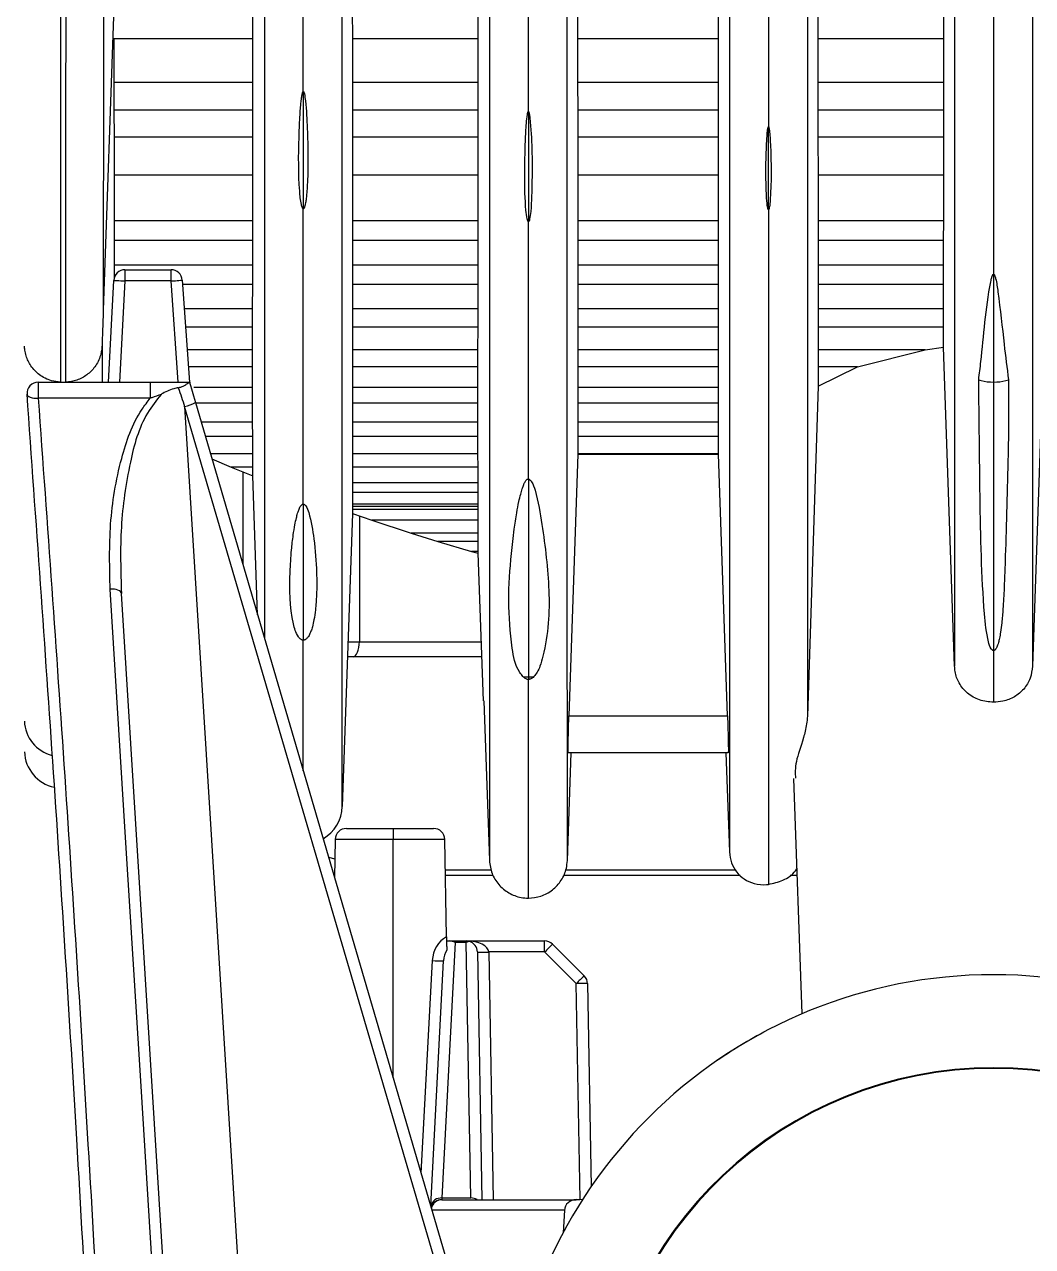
# Model space of a CAD drawing. Extents: x 9.3 to 87.2, y 0.6 to 68.8.
# Drawn here: x 36.881 to 38.224, y 4.207 to 5.836 of the extents above; entities that cross this region are included whole.
import ezdxf

# ---------------------------------------------------------------- set-up
doc = ezdxf.new("R2010")
doc.units = 0
doc.header["$MEASUREMENT"] = 0
doc.layers.add('OBJECT', color=7, linetype='CONTINUOUS')

msp = doc.modelspace()

# ---------------------------------------------------------------- linework, layer by layer
at = {"layer": 'OBJECT'}
for p, q in [((37.0139, 6.2577), (36.9859, 5.4553)), ((37.1854, 5.8172), (37.1854, 5.8553)), ((37.3178, 5.8553), (37.3179, 5.8172)), ((37.4857, 5.8172), (37.4857, 5.8553)), ((37.6181, 5.8553), (37.6181, 5.8172)), ((37.806, 5.8172), (37.8061, 5.8553)), ((37.9384, 5.8553), (37.9384, 5.8172)), ((38.1064, 5.8172), (38.1064, 5.8553)), ((37.1854, 5.8172), (36.9999, 5.8172)), ((36.9999, 5.8172), (37, 5.7587)), ((37.1854, 5.7587), (37.1854, 5.8172)), ((37.3179, 5.8172), (37.3179, 5.7587)), ((37.4857, 5.8172), (37.3179, 5.8172)), ((37.4857, 5.7587), (37.4857, 5.8172)), ((37.6181, 5.8172), (37.6181, 5.7587)), ((37.806, 5.8172), (37.6181, 5.8172)), ((37.806, 5.7587), (37.806, 5.8172)), ((37.9384, 5.8172), (37.9384, 5.7587)), ((38.1064, 5.8172), (37.9384, 5.8172)), ((38.1063, 5.7587), (38.1064, 5.8172)), ((37.1854, 5.7587), (37, 5.7587)), ((37, 5.7587), (37.0001, 5.7219)), ((37.1854, 5.7219), (37.1854, 5.7587)), ((37.3179, 5.7587), (37.3179, 5.7219)), ((37.4857, 5.7587), (37.3179, 5.7587)), ((37.4857, 5.7219), (37.4857, 5.7587)), ((37.6181, 5.7587), (37.6182, 5.7219)), ((37.806, 5.7587), (37.6181, 5.7587)), ((37.806, 5.7219), (37.806, 5.7587)), ((37.9384, 5.7587), (37.9385, 5.7219)), ((38.1063, 5.7587), (37.9384, 5.7587)), ((38.1063, 5.7219), (38.1063, 5.7587)), ((37.2525, 5.7467), (37.2525, 5.5904)), ((37.0001, 5.7219), (37.0002, 5.6858)), ((37.1854, 5.7219), (37.0001, 5.7219)), ((37.1853, 5.6858), (37.1854, 5.7219)), ((37.3179, 5.7219), (37.3179, 5.6858)), ((37.4857, 5.7219), (37.3179, 5.7219)), ((37.4857, 5.6858), (37.4857, 5.7219)), ((37.5525, 5.7203), (37.5525, 5.5733)), ((37.6182, 5.7219), (37.6182, 5.6858)), ((37.806, 5.7219), (37.6182, 5.7219)), ((37.806, 5.6858), (37.806, 5.7219)), ((37.9385, 5.7219), (37.9385, 5.6858)), ((38.1063, 5.7219), (37.9385, 5.7219)), ((38.1063, 5.6858), (38.1063, 5.7219)), ((37.8725, 5.5892), (37.8725, 5.6999)), ((37.0002, 5.6858), (37.0003, 5.6355)), ((37.1853, 5.6858), (37.0002, 5.6858)), ((37.1853, 5.6355), (37.1853, 5.6858)), ((37.3179, 5.6858), (37.318, 5.6355)), ((37.4857, 5.6858), (37.3179, 5.6858)), ((37.4856, 5.6355), (37.4857, 5.6858)), ((37.6182, 5.6858), (37.6183, 5.6355)), ((37.806, 5.6858), (37.6182, 5.6858)), ((37.8059, 5.6355), (37.806, 5.6858)), ((37.9385, 5.6858), (37.9386, 5.6355)), ((38.1063, 5.6858), (37.9385, 5.6858)), ((38.1062, 5.6355), (38.1063, 5.6858)), ((37.0003, 5.6355), (37.0004, 5.5746)), ((37.1853, 5.6355), (37.0003, 5.6355)), ((37.1852, 5.5746), (37.1853, 5.6355)), ((37.318, 5.6355), (37.3181, 5.5746)), ((37.4856, 5.6355), (37.318, 5.6355)), ((37.4855, 5.5746), (37.4856, 5.6355)), ((37.6183, 5.6355), (37.6183, 5.5746)), ((37.8059, 5.6355), (37.6183, 5.6355)), ((37.8058, 5.5746), (37.8059, 5.6355)), ((37.9386, 5.6355), (37.9387, 5.5746)), ((38.1062, 5.6355), (37.9386, 5.6355)), ((38.1061, 5.5746), (38.1062, 5.6355)), ((37.0004, 5.5746), (37.0004, 5.5482)), ((37.1852, 5.5746), (37.0004, 5.5746)), ((37.1851, 5.5482), (37.1852, 5.5746)), ((37.3181, 5.5746), (37.3181, 5.5482)), ((37.4855, 5.5746), (37.3181, 5.5746)), ((37.4855, 5.5482), (37.4855, 5.5746)), ((37.6183, 5.5746), (37.6184, 5.5482)), ((37.8058, 5.5746), (37.6183, 5.5746)), ((37.8058, 5.5482), (37.8058, 5.5746)), ((37.9387, 5.5746), (37.9387, 5.5482)), ((38.1061, 5.5746), (37.9387, 5.5746)), ((38.106, 5.5482), (38.1061, 5.5746)), ((37.0004, 5.5482), (37.0004, 5.5153)), ((37.1851, 5.5482), (37.0004, 5.5482)), ((37.1851, 5.5153), (37.1851, 5.5482)), ((37.3181, 5.5482), (37.3181, 5.5153)), ((37.4855, 5.5482), (37.3181, 5.5482)), ((37.4855, 5.5153), (37.4855, 5.5482)), ((37.6184, 5.5482), (37.6184, 5.5153)), ((37.8058, 5.5482), (37.6184, 5.5482)), ((37.8057, 5.5153), (37.8058, 5.5482)), ((37.9387, 5.5482), (37.9387, 5.5153)), ((38.106, 5.5482), (37.9387, 5.5482)), ((38.106, 5.5153), (38.106, 5.5482)), ((37.0004, 5.5153), (37.0004, 5.4972)), ((37.1851, 5.5153), (37.0004, 5.5153)), ((37.0148, 5.5092), (37.0148, 5.4942)), ((37.0148, 5.5092), (37.0763, 5.5092)), ((37.0763, 5.4942), (37.0763, 5.5092)), ((37.1851, 5.4895), (37.1851, 5.5153)), ((37.3181, 5.5153), (37.3181, 5.4895)), ((37.4855, 5.5153), (37.3181, 5.5153)), ((37.4854, 5.4895), (37.4855, 5.5153)), ((37.6184, 5.5153), (37.6184, 5.4895)), ((37.8057, 5.5153), (37.6184, 5.5153)), ((37.8057, 5.4895), (37.8057, 5.5153)), ((37.9387, 5.5153), (37.9387, 5.4895)), ((38.106, 5.5153), (37.9387, 5.5153)), ((38.106, 5.4895), (38.106, 5.5153)), ((36.9927, 5.3592), (36.9998, 5.495)), ((37.0148, 5.4942), (37.0077, 5.3592)), ((37.0763, 5.4942), (37.0148, 5.4942)), ((37.0857, 5.3592), (37.0763, 5.4942)), ((37.0912, 5.4953), (37.1007, 5.3592)), ((38.1725, 5.5032), (38.1725, 5.3592)), ((37.1851, 5.4895), (37.0916, 5.4895)), ((37.185, 5.4572), (37.1851, 5.4895)), ((37.3181, 5.4895), (37.3181, 5.4572)), ((37.4854, 5.4895), (37.3181, 5.4895)), ((37.4854, 5.4572), (37.4854, 5.4895)), ((37.6184, 5.4895), (37.6184, 5.4572)), ((37.8057, 5.4895), (37.6184, 5.4895)), ((37.8057, 5.4572), (37.8057, 5.4895)), ((37.9387, 5.4895), (37.9387, 5.4572)), ((38.106, 5.4895), (37.9387, 5.4895)), ((38.106, 5.4572), (38.106, 5.4895)), ((37.185, 5.4572), (37.0939, 5.4572)), ((37.185, 5.4327), (37.185, 5.4572)), ((37.3181, 5.4572), (37.3182, 5.4327)), ((37.4854, 5.4572), (37.3181, 5.4572)), ((37.4854, 5.4327), (37.4854, 5.4572)), ((37.6184, 5.4572), (37.6184, 5.4327)), ((37.8057, 5.4572), (37.6184, 5.4572)), ((37.8057, 5.4327), (37.8057, 5.4572)), ((37.9387, 5.4572), (37.9387, 5.4327)), ((38.106, 5.4572), (37.9387, 5.4572)), ((38.106, 5.4327), (38.106, 5.4572)), ((37.185, 5.4327), (37.0956, 5.4327)), ((37.185, 5.4026), (37.185, 5.4327)), ((37.3182, 5.4327), (37.3182, 5.4026)), ((37.4854, 5.4327), (37.3182, 5.4327)), ((37.4853, 5.4026), (37.4854, 5.4327)), ((37.6184, 5.4327), (37.6185, 5.4026)), ((37.8057, 5.4327), (37.6184, 5.4327)), ((37.8057, 5.4026), (37.8057, 5.4327)), ((37.9387, 5.4327), (37.9388, 5.4026)), ((38.106, 5.4327), (37.9387, 5.4327)), ((38.1059, 5.406), (38.106, 5.4327)), ((37.185, 5.4026), (37.0977, 5.4026)), ((37.185, 5.3799), (37.185, 5.4026)), ((37.3182, 5.4026), (37.3183, 5.3799)), ((37.4853, 5.4026), (37.3182, 5.4026)), ((37.4853, 5.3799), (37.4853, 5.4026)), ((37.6185, 5.4026), (37.6185, 5.3799)), ((37.8057, 5.4026), (37.6185, 5.4026)), ((37.8057, 5.3799), (37.8057, 5.4026)), ((37.9388, 5.4026), (37.9388, 5.3799)), ((38.0812, 5.4026), (37.9388, 5.4026)), ((37.9912, 5.3799), (38.0812, 5.4026)), ((38.0812, 5.4026), (38.1059, 5.406)), ((38.1206, 4.9807), (38.1059, 5.406)), ((38.2391, 5.406), (38.2245, 4.9807)), ((37.185, 5.3799), (37.0993, 5.3799)), ((37.185, 5.3522), (37.185, 5.3799)), ((37.3183, 5.3799), (37.3183, 5.3522)), ((37.4853, 5.3799), (37.3183, 5.3799)), ((37.4853, 5.3522), (37.4853, 5.3799)), ((37.6185, 5.3799), (37.6186, 5.3522)), ((37.8057, 5.3799), (37.6185, 5.3799)), ((37.8057, 5.3522), (37.8057, 5.3799)), ((37.9388, 5.3799), (37.9388, 5.3541)), ((37.9388, 5.3541), (37.9912, 5.3799)), ((37.9912, 5.3799), (37.9388, 5.3799)), ((36.8992, 5.3592), (36.8992, 5.3379)), ((36.8992, 5.3592), (37.0484, 5.3592)), ((37.0484, 5.3592), (37.0484, 5.3379)), ((37.1007, 5.3592), (37.1007, 5.3592)), ((37.185, 5.3522), (37.1066, 5.3522)), ((37.185, 5.3313), (37.185, 5.3522)), ((37.3183, 5.3522), (37.3183, 5.3313)), ((37.4853, 5.3522), (37.3183, 5.3522)), ((37.4853, 5.3313), (37.4853, 5.3522)), ((37.6186, 5.3522), (37.6186, 5.3313)), ((37.8057, 5.3522), (37.6186, 5.3522)), ((37.8057, 5.3313), (37.8057, 5.3522)), ((37.9388, 5.3541), (37.9244, 4.9141)), ((38.1725, 5.3592), (38.1725, 5.0014)), ((37.0484, 5.3379), (36.8992, 5.3379)), ((37.1087, 5.332), (37.5225, 3.9192)), ((37.185, 5.3313), (37.1089, 5.3313)), ((37.185, 5.3059), (37.185, 5.3313)), ((37.3183, 5.3313), (37.3183, 5.3059)), ((37.4853, 5.3313), (37.3183, 5.3313)), ((37.4853, 5.3059), (37.4853, 5.3313)), ((37.6186, 5.3313), (37.6186, 5.3059)), ((37.8057, 5.3313), (37.6186, 5.3313)), ((37.8057, 5.3059), (37.8057, 5.3313)), ((37.0943, 5.3268), (37.1897, 3.7921)), ((37.5066, 3.9192), (37.0943, 5.3268)), ((37.185, 5.3059), (37.1164, 5.3059)), ((37.1851, 5.2868), (37.185, 5.3059)), ((37.3183, 5.3059), (37.3183, 5.2868)), ((37.4853, 5.3059), (37.3183, 5.3059)), ((37.4853, 5.2868), (37.4853, 5.3059)), ((37.6186, 5.3059), (37.6186, 5.2868)), ((37.8057, 5.3059), (37.6186, 5.3059)), ((37.8057, 5.2868), (37.8057, 5.3059)), ((37.1851, 5.2868), (37.122, 5.2868)), ((37.1851, 5.2635), (37.1851, 5.2868)), ((37.3183, 5.2868), (37.3182, 5.2635)), ((37.4853, 5.2868), (37.3183, 5.2868)), ((37.4853, 5.2635), (37.4853, 5.2868)), ((37.6186, 5.2868), (37.6186, 5.2635)), ((37.8057, 5.2868), (37.6186, 5.2868)), ((37.8057, 5.2635), (37.8057, 5.2868)), ((37.1851, 5.2635), (37.1288, 5.2635)), ((37.1307, 5.257), (37.1562, 5.2461)), ((37.1851, 5.2461), (37.1851, 5.2635)), ((37.3182, 5.2635), (37.3182, 5.2461)), ((37.4853, 5.2635), (37.3182, 5.2635)), ((37.4854, 5.2461), (37.4853, 5.2635)), ((37.6186, 5.2634), (37.6066, 4.9144)), ((37.6186, 5.2635), (37.6186, 5.2634)), ((37.8057, 5.2635), (37.6186, 5.2635)), ((37.6186, 5.2634), (37.8057, 5.2634)), ((37.8057, 5.2634), (37.8057, 5.2635)), ((37.8179, 4.9144), (37.8057, 5.2634)), ((37.1562, 5.2461), (37.1852, 5.2344)), ((37.1851, 5.2461), (37.1562, 5.2461)), ((37.1718, 5.2398), (37.1718, 5.1167)), ((37.1852, 5.2344), (37.1851, 5.2461)), ((37.1916, 5.0489), (37.1852, 5.2344)), ((37.3182, 5.2461), (37.3182, 5.2252)), ((37.4854, 5.2461), (37.3182, 5.2461)), ((37.4854, 5.2252), (37.4854, 5.2461)), ((37.3182, 5.2252), (37.3182, 5.2122)), ((37.4854, 5.2252), (37.3182, 5.2252)), ((37.4854, 5.2122), (37.4854, 5.2252)), ((37.5525, 5.2302), (37.5525, 4.9662)), ((37.3182, 5.2122), (37.3182, 5.1966)), ((37.4854, 5.2122), (37.3182, 5.2122)), ((37.4855, 5.1966), (37.4854, 5.2122)), ((37.2525, 5.1967), (37.2525, 5.0153)), ((37.3181, 5.1843), (37.3045, 4.7934)), ((37.3182, 5.1966), (37.3181, 5.1935)), ((37.3181, 5.1935), (37.3181, 5.1896)), ((37.4855, 5.1935), (37.3181, 5.1935)), ((37.3181, 5.1896), (37.3181, 5.1843)), ((37.4855, 5.1896), (37.3181, 5.1896)), ((37.3181, 5.1843), (37.3437, 5.1754)), ((37.4855, 5.1966), (37.3182, 5.1966)), ((37.4855, 5.1935), (37.4855, 5.1966)), ((37.4855, 5.1896), (37.4855, 5.1935)), ((37.4856, 5.1754), (37.4855, 5.1896)), ((37.3273, 5.1811), (37.3273, 5.0132)), ((37.3437, 5.1754), (37.3961, 5.1581)), ((37.4856, 5.1754), (37.3437, 5.1754)), ((37.4856, 5.1581), (37.4856, 5.1754)), ((37.3961, 5.1581), (37.4318, 5.147)), ((37.4856, 5.1581), (37.3961, 5.1581)), ((37.4856, 5.147), (37.4856, 5.1581)), ((37.4318, 5.147), (37.4769, 5.1337)), ((37.4856, 5.147), (37.4318, 5.147)), ((37.4769, 5.1337), (37.4857, 5.1312)), ((37.4857, 5.1337), (37.4769, 5.1337)), ((37.4857, 5.1337), (37.4856, 5.147)), ((37.4857, 5.1312), (37.4857, 5.1337)), ((37.4926, 4.9342), (37.4857, 5.1312)), ((37.0899, 3.7929), (37.01, 5.0775)), ((37.3122, 5.0132), (37.3273, 5.0132)), ((37.3273, 5.0132), (37.4898, 5.0132)), ((37.3189, 4.9932), (37.3115, 4.9932)), ((37.4905, 4.9932), (37.3189, 4.9932)), ((37.5453, 4.9666), (37.5453, 4.9666)), ((37.5525, 4.9662), (37.5525, 4.9629)), ((37.4931, 4.9342), (37.4926, 4.9342)), ((37.4931, 4.9342), (37.5006, 4.7213)), ((37.6066, 4.9144), (37.8179, 4.9144)), ((37.6045, 4.7213), (37.6095, 4.8652)), ((37.6056, 4.8652), (37.6056, 4.8652)), ((37.8189, 4.8652), (37.6056, 4.8652)), ((37.8159, 4.8652), (37.8206, 4.7328)), ((37.8189, 4.8652), (37.8189, 4.8652)), ((37.906, 4.831), (37.917, 4.5169)), ((37.3101, 4.7642), (37.3724, 4.7642)), ((37.3724, 4.7642), (37.4261, 4.7642)), ((37.3724, 4.7642), (37.3724, 4.7495)), ((37.2951, 4.7495), (37.2943, 4.6985)), ((37.3724, 4.7495), (37.2951, 4.7495)), ((37.4411, 4.7495), (37.3724, 4.7495)), ((37.3724, 4.4317), (37.3724, 4.7495)), ((37.4434, 4.6195), (37.4411, 4.7495)), ((37.2862, 4.726), (37.2947, 4.7236)), ((37.4418, 4.7092), (37.5029, 4.7092)), ((37.5057, 4.7016), (37.4419, 4.7016)), ((37.8349, 4.7016), (37.5992, 4.7016)), ((37.6023, 4.7092), (37.8284, 4.7092)), ((37.9105, 4.7016), (37.9014, 4.7016)), ((37.4551, 4.612), (37.4372, 4.2715)), ((37.4435, 4.6142), (37.4474, 4.6142)), ((37.4474, 4.6142), (37.4697, 4.6142)), ((37.4697, 4.612), (37.4551, 4.612)), ((37.4697, 4.6142), (37.5742, 4.6142)), ((37.4756, 4.2715), (37.4697, 4.612)), ((37.5742, 4.5995), (37.5742, 4.6142)), ((37.4847, 4.5995), (37.4905, 4.2692)), ((37.5742, 4.5995), (37.4997, 4.5995)), ((37.4997, 4.5995), (37.5055, 4.2692)), ((37.6164, 4.5573), (37.5742, 4.5995)), ((37.5848, 4.6098), (37.627, 4.5676)), ((37.4096, 4.3047), (37.4245, 4.5881)), ((37.4223, 4.2612), (37.4395, 4.5875)), ((37.6215, 4.2693), (37.6164, 4.5573)), ((37.6314, 4.5573), (37.6362, 4.2864)), ((37.4372, 4.2715), (37.4756, 4.2715)), ((37.625, 4.2696), (37.6211, 4.2692)), ((37.6005, 4.255), (37.4242, 4.255)), ((37.437, 4.2692), (37.6164, 4.2692)), ((37.6005, 4.255), (37.5989, 4.2249)), ((37.6211, 4.2692), (37.6164, 4.2692))]:
    msp.add_line(p, q, dxfattribs=at)
at = {"layer": 'OBJECT', "flags": 128}
for points in [[(36.9998, 5.495), (37.0001, 5.495), (37.001, 5.495), (37.0023, 5.4949), (37.0042, 5.4948), (37.0065, 5.4947), (37.0091, 5.4945), (37.0119, 5.4944), (37.0148, 5.4942)], [(37.0763, 5.4942), (37.0792, 5.4944), (37.082, 5.4946), (37.0846, 5.4948), (37.0868, 5.495), (37.0887, 5.4951), (37.0901, 5.4952), (37.0909, 5.4953), (37.0912, 5.4953)], [(37.1007, 5.3592), (37.1034, 5.3502), (37.106, 5.3411), (37.1087, 5.332)], [(36.8843, 5.3434), (36.8845, 5.3421), (36.8854, 5.341), (36.8867, 5.34), (36.8886, 5.3391), (36.8909, 5.3385), (36.8935, 5.338), (36.8963, 5.3378), (36.8992, 5.3379)], [(37.01, 5.0775), (37.0097, 5.0788), (37.0088, 5.08), (37.0074, 5.081), (37.0055, 5.0819), (37.0033, 5.0826), (37.0007, 5.0831), (36.9979, 5.0833), (36.9951, 5.0833)], [(37.0749, 3.8006), (37.0556, 4.1103), (37.0359, 4.4276), (37.0157, 4.7521), (36.9951, 5.0833)], [(37.3189, 4.9932), (37.3206, 4.9936), (37.3221, 4.9948), (37.3236, 4.9966), (37.3248, 4.9991), (37.3258, 5.0021), (37.3266, 5.0056), (37.3271, 5.0093), (37.3273, 5.0132)], [(37.4372, 4.2715), (37.4371, 4.2703), (37.437, 4.2695), (37.437, 4.2692)]]:
    msp.add_lwpolyline(points, dxfattribs=at)
at = {"layer": 'OBJECT'}
for centre, radius, start, end in [((37.0148, 5.4942), 0.015, 90, 177), ((37.0763, 5.4942), 0.015, 4, 90), ((36.8992, 5.3442), 0.015, 90, 184.1907), ((37.1602, 5.3697), 0.06, 189.9733, 196.3362), ((37.0816, 5.3837), 0.0583, 282.5351, 297.6301), ((37.5525, 5.0226), 0.0564, 262.721, 270.0545), ((37.5525, 5.0228), 0.0566, 270.001, 277.3188), ((36.9301, 4.9094), 0.0494, 182.3305, 255.4968), ((36.9308, 4.8682), 0.05, 182, 258.2149), ((37.2525, 4.7952), 0.052, 300.6548, 358), ((37.3101, 4.7492), 0.015, 90, 179), ((37.4261, 4.7492), 0.015, 1, 90), ((37.4697, 4.5992), 0.015, 74.076, 90), ((37.4697, 4.5992), 0.015, 1, 74.076), ((37.5742, 4.5992), 0.015, 45, 90), ((37.4922, 4.8145), 0.2152, 268.0029, 271.9971), ((37.7884, 4.3905), 0.2992, 132.8659, 135.7031), ((37.4395, 4.8024), 0.2149, 266.0008, 269.9976), ((38.1725, 3.9192), 0.65, 2.7735, 177.2265), ((37.83, 4.349), 0.2983, 132.8616, 135.7074), ((37.6164, 4.557), 0.015, 1, 45), ((37.6239, 4.3428), 0.2147, 87.9981, 92.0019), ((38.1725, 3.9192), 0.526, 3.2696, 176.7304), ((38.1725, 3.9192), 0.525, 3.2758, 176.7242), ((37.4361, 4.2574), 0.0141, 85.3134, 165.5787), ((37.4758, 4.2548), 0.0167, 59.7125, 90.7286), ((37.437, 4.2542), 0.015, 90, 160.0765), ((37.4373, 4.2548), 0.0144, 91.3181, 167.1179)]:
    msp.add_arc(centre, radius, start, end, dxfattribs=at)
for centre, major_axis, ratio, start_param, end_param in [((37.0948, 5.3262), (-0.1231, 0.3681), 0.000693, 1.500758, 1.56907), ((37.4544, 4.5865), (0.0018, 0.0357), 0.838474, 0.437892, 1.569165), ((37.4551, 4.5992), (-0.0126, 0.0133), 0.553906, 5.240733, 5.799239), ((37.4697, 4.5992), (0.03, 0), 0.5, 0.017453, 1.570796), ((37.4697, 4.5992), (0.0129, 0.0132), 0.554264, 0.776672, 1.05725), ((37.4544, 4.5867), (0.0012, 0.023), 0.65038, 0.876165, 1.569494), ((37.6164, 4.2542), (-0.0159, 0), 0.945519, 4.712389, 6.230825)]:
    msp.add_ellipse(centre, major_axis=major_axis, ratio=ratio, start_param=start_param, end_param=end_param, dxfattribs=at)
for points, knots in [([(37.2008, 7.0012), (37.2008, 6.9433), (37.2008, 6.7979), (37.2007, 6.5735), (37.2007, 6.3278), (37.2007, 6.0891), (37.2007, 5.8499), (37.2007, 5.6398), (37.2006, 5.4492), (37.2006, 5.2894), (37.2006, 5.1422), (37.2006, 5.0587), (37.2006, 5.0183)], [0, 0, 0, 0, 0.072037, 0.18067, 0.287151, 0.39391, 0.504973, 0.624355, 0.71169, 0.805476, 0.905932, 1, 1, 1, 1]), ([(37.3045, 4.7934), (37.3045, 4.7981), (37.3045, 4.8075), (37.3045, 4.8796), (37.3045, 4.9908), (37.3044, 5.1361), (37.3044, 5.2864), (37.3044, 5.4444), (37.3044, 5.6077), (37.3044, 5.7659), (37.3044, 5.9605), (37.3043, 6.1984), (37.3043, 6.4845), (37.3043, 6.7518), (37.3043, 6.9277), (37.3043, 7.0012)], [0, 0, 0, 0, 0.087568, 0.173364, 0.25618, 0.334773, 0.408358, 0.475885, 0.53886, 0.597709, 0.653359, 0.747663, 0.839448, 0.93288, 1, 1, 1, 1]), ([(37.5008, 7.0012), (37.5008, 6.9262), (37.5008, 6.7482), (37.5007, 6.4806), (37.5007, 6.198), (37.5007, 5.9227), (37.5007, 5.6951), (37.5006, 5.505), (37.5006, 5.351), (37.5006, 5.2003), (37.5006, 5.0634), (37.5006, 4.9341), (37.5006, 4.8365), (37.5006, 4.7611), (37.5006, 4.7347), (37.5006, 4.7213)], [0, 0, 0, 0, 0.071057, 0.168415, 0.261794, 0.355963, 0.455794, 0.514611, 0.577121, 0.644691, 0.719004, 0.783157, 0.852088, 0.924745, 1, 1, 1, 1]), ([(37.6045, 4.7213), (37.6045, 4.7361), (37.6045, 4.765), (37.6045, 4.8492), (37.6044, 4.9608), (37.6044, 5.0908), (37.6044, 5.2173), (37.6044, 5.3665), (37.6044, 5.5452), (37.6044, 5.7468), (37.6044, 5.9947), (37.6043, 6.304), (37.6043, 6.6554), (37.6043, 6.8942), (37.6043, 7.0012)], [0, 0, 0, 0, 0.081177, 0.159217, 0.232708, 0.300406, 0.362349, 0.419558, 0.50233, 0.578909, 0.650985, 0.773644, 0.898475, 1, 1, 1, 1]), ([(37.8208, 7.0012), (37.8208, 6.9251), (37.8208, 6.7451), (37.8207, 6.4751), (37.8207, 6.1909), (37.8207, 5.9148), (37.8207, 5.6762), (37.8207, 5.465), (37.8207, 5.2864), (37.8206, 5.1171), (37.8206, 4.957), (37.8206, 4.8229), (37.8206, 4.763), (37.8206, 4.7328)], [0, 0, 0, 0, 0.0779324, 0.1841076, 0.2853084, 0.3870545, 0.4945699, 0.5699279, 0.6498512, 0.733699, 0.8206808, 0.9096796, 1, 1, 1, 1]), ([(37.9243, 7.0012), (37.9243, 6.9148), (37.9243, 6.7153), (37.9243, 6.4185), (37.9243, 6.1086), (37.9244, 5.8462), (37.9244, 5.6239), (37.9244, 5.4313), (37.9244, 5.2457), (37.9244, 5.0674), (37.9244, 4.9658), (37.9244, 4.9141)], [0, 0, 0, 0, 0.10403, 0.239968, 0.369994, 0.50331, 0.592024, 0.686258, 0.786347, 0.891329, 1, 1, 1, 1]), ([(38.1206, 7.0012), (38.1206, 6.9377), (38.1206, 6.7872), (38.1206, 6.5571), (38.1206, 6.3089), (38.1206, 6.0617), (38.1206, 5.8118), (38.1206, 5.5713), (38.1206, 5.3495), (38.1206, 5.1508), (38.1206, 5.0378), (38.1206, 4.9807)], [0, 0, 0, 0, 0.080643, 0.190938, 0.299543, 0.410656, 0.530412, 0.653204, 0.772048, 0.884817, 1, 1, 1, 1]), ([(38.2245, 7.0012), (38.2245, 6.9377), (38.2245, 6.7872), (38.2245, 6.5571), (38.2245, 6.3089), (38.2245, 6.0617), (38.2245, 5.8118), (38.2245, 5.5713), (38.2245, 5.3495), (38.2245, 5.1508), (38.2245, 5.0378), (38.2245, 4.9807)], [0, 0, 0, 0, 0.080643, 0.190938, 0.299543, 0.410656, 0.530412, 0.653204, 0.772048, 0.884817, 1, 1, 1, 1]), ([(36.9865, 6.3241), (36.9865, 6.3241), (36.9865, 6.2932), (36.9864, 6.1417), (36.9862, 5.8484), (36.9859, 5.5903), (36.9859, 5.4553), (36.9859, 5.4553)], [0, 0, 0, 0, 0.0000025, 0.1034618, 0.5173784, 0.9999976, 1, 1, 1, 1]), ([(36.9284, 6.2105), (36.9284, 6.2105), (36.9284, 6.148), (36.9287, 5.9759), (36.9289, 5.6888), (36.929, 5.4692), (36.9291, 5.3593)], [0, 0, 0, 0, 0.000003, 0.210371, 0.604925, 1, 1, 1, 1]), ([(36.936, 5.3593), (36.936, 5.3884), (36.936, 5.5342), (36.9362, 5.8171), (36.9366, 6.0698), (36.9366, 6.2105), (36.9366, 6.2105)], [0, 0, 0, 0, 0.105146, 0.525953, 0.999997, 1, 1, 1, 1]), ([(37.2525, 5.7467), (37.2525, 5.8124), (37.2525, 5.9274), (37.2525, 6.0498), (37.2525, 6.1024)], [0, 0, 0, 0, 0.570137, 1, 1, 1, 1]), ([(37.8725, 6.0147), (37.8725, 5.9554), (37.8725, 5.848), (37.8725, 5.7458), (37.8725, 5.6999)], [0, 0, 0, 0, 0.5516486, 1, 1, 1, 1]), ([(37.5525, 5.7203), (37.5525, 5.7728), (37.5525, 5.8653), (37.5525, 5.9625), (37.5525, 6.0045)], [0, 0, 0, 0, 0.5678069, 1, 1, 1, 1]), ([(38.1725, 5.9347), (38.1725, 5.852), (38.1725, 5.703), (38.1725, 5.5647), (38.1725, 5.5032)], [0, 0, 0, 0, 0.5546628, 1, 1, 1, 1]), ([(37.2525, 5.5904), (37.2525, 5.5904), (37.2523, 5.5905), (37.2521, 5.5906), (37.2516, 5.5909), (37.2507, 5.5928), (37.2488, 5.6005), (37.246, 5.6316), (37.2461, 5.6681), (37.2474, 5.7034), (37.2482, 5.7177), (37.249, 5.7273), (37.2496, 5.7338), (37.2501, 5.7381), (37.2506, 5.741), (37.2509, 5.7429), (37.2512, 5.7442), (37.2515, 5.7451), (37.2517, 5.7457), (37.2518, 5.7461), (37.252, 5.7463), (37.2521, 5.7465), (37.2523, 5.7466), (37.2524, 5.7467), (37.2525, 5.7467), (37.2525, 5.7467), (37.2525, 5.7467)], [0, 0, 0, 0, 0.000685, 0.001563, 0.003212, 0.010493, 0.039238, 0.153737, 0.611334, 0.739459, 0.825267, 0.882733, 0.921226, 0.947017, 0.964308, 0.97591, 0.983707, 0.988956, 0.992502, 0.994909, 0.996555, 0.997692, 0.998894, 0.999375, 0.999777, 1, 1, 1, 1]), ([(37.2525, 5.7467), (37.2526, 5.7467), (37.2526, 5.7467), (37.2528, 5.7467), (37.253, 5.7465), (37.2535, 5.7455), (37.2545, 5.7414), (37.2565, 5.725), (37.258, 5.6976), (37.2587, 5.6655), (37.2586, 5.6406), (37.258, 5.6239), (37.2573, 5.6128), (37.2565, 5.6053), (37.2559, 5.6004), (37.2553, 5.597), (37.2548, 5.5948), (37.2544, 5.5933), (37.254, 5.5923), (37.2537, 5.5916), (37.2535, 5.5912), (37.2532, 5.5908), (37.253, 5.5906), (37.2528, 5.5905), (37.2526, 5.5904), (37.2526, 5.5904), (37.2525, 5.5904)], [0, 0, 0, 0, 0.00041, 0.000921, 0.001908, 0.005632, 0.020397, 0.079215, 0.314257, 0.540019, 0.691235, 0.792556, 0.860477, 0.906034, 0.936613, 0.957157, 0.970981, 0.980303, 0.986609, 0.990897, 0.993832, 0.995866, 0.998023, 0.998887, 0.999606, 1, 1, 1, 1]), ([(37.5525, 5.5733), (37.5525, 5.5733), (37.5524, 5.5733), (37.5523, 5.5734), (37.552, 5.5736), (37.5513, 5.5748), (37.5501, 5.5798), (37.548, 5.5999), (37.5474, 5.6344), (37.5481, 5.6732), (37.5495, 5.7005), (37.5507, 5.7132), (37.5515, 5.7183), (37.552, 5.7196), (37.5522, 5.72), (37.5523, 5.7202), (37.5524, 5.7203), (37.5525, 5.7203), (37.5525, 5.7203), (37.5525, 5.7203), (37.5525, 5.7203)], [0, 0, 0, 0, 0.000481, 0.001108, 0.002275, 0.007283, 0.027058, 0.105814, 0.420513, 0.73503, 0.892281, 0.970916, 0.990581, 0.995499, 0.997962, 0.9992, 0.999587, 0.999861, 0.999988, 1, 1, 1, 1]), ([(37.5525, 5.7203), (37.5525, 5.7203), (37.5525, 5.7203), (37.5526, 5.7203), (37.5526, 5.7202), (37.5527, 5.7202), (37.553, 5.7199), (37.5534, 5.7188), (37.5539, 5.716), (37.5577, 5.6853), (37.5576, 5.6418), (37.5568, 5.5971), (37.5548, 5.5791), (37.5537, 5.5747), (37.5531, 5.5736), (37.5528, 5.5734), (37.5526, 5.5733), (37.5526, 5.5733), (37.5525, 5.5733)], [0, 0, 0, 0, 0.00002, 0.000281, 0.000483, 0.001038, 0.002143, 0.006557, 0.024176, 0.059392, 0.622996, 0.904874, 0.975422, 0.993137, 0.997604, 0.998836, 0.999487, 1, 1, 1, 1]), ([(37.8725, 5.5892), (37.8725, 5.5892), (37.8724, 5.5892), (37.8724, 5.5893), (37.8722, 5.5894), (37.8718, 5.5901), (37.8711, 5.593), (37.8698, 5.6045), (37.8689, 5.633), (37.8692, 5.664), (37.8706, 5.6884), (37.8713, 5.6957), (37.8719, 5.6987), (37.8721, 5.6996), (37.8724, 5.6999), (37.8724, 5.6999), (37.8725, 5.6999), (37.8725, 5.6999), (37.8725, 5.6999), (37.8725, 5.6999)], [0, 0, 0, 0, 0.000429, 0.00097, 0.001999, 0.005783, 0.020783, 0.080529, 0.31925, 0.796518, 0.915812, 0.975467, 0.990386, 0.997864, 0.99865, 0.999442, 0.999764, 0.999918, 1, 1, 1, 1]), ([(37.8725, 5.6999), (37.8725, 5.6999), (37.8726, 5.6999), (37.8726, 5.6999), (37.8728, 5.6998), (37.873, 5.6993), (37.8735, 5.6973), (37.8744, 5.6892), (37.8761, 5.657), (37.8766, 5.6234), (37.8743, 5.5954), (37.8735, 5.5913), (37.8732, 5.59), (37.8729, 5.5895), (37.8727, 5.5893), (37.8726, 5.5893), (37.8726, 5.5892), (37.8725, 5.5892), (37.8725, 5.5892)], [0, 0, 0, 0, 0.000288, 0.000648, 0.001343, 0.003956, 0.014316, 0.055593, 0.220531, 0.88036, 0.962814, 0.98343, 0.993747, 0.997009, 0.998646, 0.99947, 0.999883, 1, 1, 1, 1]), ([(37.2525, 5.1967), (37.2525, 5.2318), (37.2525, 5.3004), (37.2525, 5.4304), (37.2525, 5.5307), (37.2525, 5.5904)], [0, 0, 0, 0, 0.297548, 0.581289, 1, 1, 1, 1]), ([(37.5525, 5.2302), (37.5525, 5.2925), (37.5525, 5.4002), (37.5525, 5.5219), (37.5525, 5.5733)], [0, 0, 0, 0, 0.578266, 1, 1, 1, 1]), ([(37.8725, 5.5892), (37.8725, 5.5224), (37.8725, 5.3844), (37.8725, 5.1921), (37.8725, 5.0237), (37.8725, 4.8791), (37.8725, 4.7684), (37.8725, 4.716), (37.8725, 4.6896)], [0, 0, 0, 0, 0.168083, 0.347011, 0.534966, 0.687526, 0.842802, 1, 1, 1, 1]), ([(38.1527, 5.3624), (38.1537, 5.3705), (38.1592, 5.4126), (38.1617, 5.4581), (38.1694, 5.4961), (38.17, 5.4985), (38.1705, 5.5001), (38.1709, 5.5012), (38.1712, 5.5019), (38.1715, 5.5024), (38.1718, 5.5028), (38.172, 5.503), (38.1722, 5.5031), (38.1724, 5.5032), (38.1725, 5.5032), (38.1725, 5.5032)], [0, 0, 0, 0, 0.177874, 0.927172, 0.950895, 0.966818, 0.97753, 0.984758, 0.98966, 0.993009, 0.995325, 0.997772, 0.998752, 0.999566, 1, 1, 1, 1]), ([(38.1725, 5.5032), (38.1726, 5.5032), (38.1727, 5.5032), (38.173, 5.5031), (38.1735, 5.5026), (38.1745, 5.5007), (38.1765, 5.493), (38.181, 5.4619), (38.1857, 5.4162), (38.1904, 5.3781), (38.1924, 5.3624)], [0, 0, 0, 0, 0.000844, 0.001899, 0.003941, 0.01172, 0.042545, 0.165355, 0.656115, 1, 1, 1, 1]), ([(36.9859, 5.4553), (36.9856, 5.4469), (36.985, 5.4305), (36.9845, 5.415), (36.9842, 5.4075)], [0, 0, 0, 0, 0.513569, 1, 1, 1, 1]), ([(36.9846, 5.4196), (36.9846, 5.4196), (36.9846, 5.3985), (36.9846, 5.3789), (36.9846, 5.3592)], [0, 0, 0, 0, 0.000023, 1, 1, 1, 1]), ([(36.9291, 5.3593), (36.9249, 5.3597), (36.9147, 5.3608), (36.9004, 5.3684), (36.8891, 5.3803), (36.8835, 5.3918), (36.8813, 5.4013), (36.881, 5.4056), (36.8808, 5.4075)], [0, 0, 0, 0, 0.160557, 0.397551, 0.622626, 0.827297, 0.925477, 1, 1, 1, 1]), ([(36.9842, 5.4075), (36.9842, 5.407), (36.9841, 5.405), (36.9836, 5.4007), (36.9814, 5.3912), (36.9757, 5.3798), (36.9647, 5.3687), (36.9512, 5.3612), (36.941, 5.3599), (36.936, 5.3593)], [0, 0, 0, 0, 0.018502, 0.083849, 0.16664, 0.40048, 0.607583, 0.803574, 1, 1, 1, 1]), ([(38.1725, 5.0014), (38.1724, 5.0014), (38.172, 5.0014), (38.1715, 5.0016), (38.1703, 5.0023), (38.1676, 5.0061), (38.1631, 5.0221), (38.1566, 5.0875), (38.1544, 5.1999), (38.1533, 5.3099), (38.1527, 5.3624)], [0, 0, 0, 0, 0.000703, 0.001619, 0.003311, 0.009166, 0.037237, 0.148778, 0.594295, 1, 1, 1, 1]), ([(38.1527, 5.3624), (38.1538, 5.362), (38.1601, 5.3601), (38.1669, 5.3596), (38.1725, 5.3592)], [0, 0, 0, 0, 0.173797, 1, 1, 1, 1]), ([(38.1924, 5.3624), (38.1924, 5.3563), (38.1929, 5.3226), (38.1917, 5.242), (38.1891, 5.1559), (38.1869, 5.0894), (38.1854, 5.0599), (38.1837, 5.0403), (38.1821, 5.0273), (38.1806, 5.0186), (38.1792, 5.0128), (38.1781, 5.0089), (38.177, 5.0063), (38.1762, 5.0045), (38.1754, 5.0033), (38.1747, 5.0025), (38.1741, 5.0019), (38.1734, 5.0015), (38.1729, 5.0014), (38.1726, 5.0014), (38.1725, 5.0014)], [0, 0, 0, 0, 0.046243, 0.258267, 0.627243, 0.749702, 0.831706, 0.886661, 0.92353, 0.9483, 0.964968, 0.976209, 0.983812, 0.988979, 0.992513, 0.994955, 0.997476, 0.998501, 0.999538, 1, 1, 1, 1]), ([(38.1725, 5.3592), (38.1782, 5.3596), (38.185, 5.3601), (38.1913, 5.362), (38.1924, 5.3624)], [0, 0, 0, 0, 0.826203, 1, 1, 1, 1]), ([(37.0484, 5.3592), (37.0603, 5.3592), (37.0757, 5.3592), (37.0936, 5.3592), (37.0988, 5.3592), (37.1007, 5.3592)], [0, 0, 0, 0, 0.700486, 0.895699, 1, 1, 1, 1]), ([(37.0859, 5.3519), (37.0839, 5.3515), (37.0758, 5.3499), (37.0683, 5.3461), (37.063, 5.343), (37.063, 5.343)], [0, 0, 0, 0, 0.239383, 0.98891, 1, 1, 1, 1]), ([(37.0859, 5.3519), (37.0874, 5.3522), (37.0903, 5.3529), (37.0942, 5.3549), (37.0975, 5.357), (37.0999, 5.3588), (37.1004, 5.3591), (37.1007, 5.3592)], [0, 0, 0, 0, 0.187834, 0.374775, 0.579988, 0.80024, 1, 1, 1, 1]), ([(36.9808, 3.8085), (36.9711, 3.9875), (36.953, 4.3221), (36.9205, 4.8362), (36.8963, 5.1741), (36.8843, 5.3434)], [0, 0, 0, 0, 0.36478, 0.681874, 1, 1, 1, 1]), ([(36.8992, 5.3379), (36.9113, 5.1689), (36.9354, 4.8304), (36.9679, 4.3155), (36.9861, 3.9799), (36.9958, 3.8006)], [0, 0, 0, 0, 0.317099, 0.635226, 1, 1, 1, 1]), ([(36.9951, 5.0833), (36.9944, 5.1122), (36.993, 5.1705), (37.0066, 5.2515), (37.0262, 5.3089), (37.0447, 5.333), (37.0484, 5.3379)], [0, 0, 0, 0, 0.330798, 0.668077, 0.932877, 1, 1, 1, 1]), ([(37.063, 5.343), (37.0566, 5.3348), (37.0356, 5.308), (37.0191, 5.2463), (37.0074, 5.1656), (37.0092, 5.1071), (37.01, 5.0775)], [0, 0, 0, 0, 0.1083623, 0.3587283, 0.6763716, 1, 1, 1, 1]), ([(37.063, 5.343), (37.0589, 5.3415), (37.0541, 5.3398), (37.0491, 5.3381), (37.0484, 5.3379)], [0, 0, 0, 0, 0.85346, 1, 1, 1, 1]), ([(37.5453, 4.9666), (37.5439, 4.9684), (37.5343, 4.9805), (37.5293, 5.0155), (37.5245, 5.0676), (37.5287, 5.1202), (37.5329, 5.1595), (37.5364, 5.1827), (37.5394, 5.1984), (37.5419, 5.209), (37.5439, 5.2162), (37.5456, 5.221), (37.5469, 5.2242), (37.548, 5.2264), (37.549, 5.2278), (37.5499, 5.2289), (37.5507, 5.2296), (37.5515, 5.23), (37.552, 5.2302), (37.5524, 5.2302), (37.5525, 5.2302)], [0, 0, 0, 0, 0.021613, 0.143541, 0.385697, 0.628121, 0.750057, 0.8319, 0.886817, 0.923673, 0.948428, 0.965081, 0.976316, 0.983926, 0.989117, 0.992694, 0.996379, 0.997876, 0.999145, 1, 1, 1, 1]), ([(37.5525, 5.2302), (37.5527, 5.2302), (37.5532, 5.2301), (37.5539, 5.2298), (37.5555, 5.2287), (37.5587, 5.2238), (37.5653, 5.2036), (37.5732, 5.1541), (37.5823, 5.0816), (37.5791, 5.019), (37.5687, 4.9823), (37.565, 4.9731), (37.5613, 4.9686), (37.5597, 4.9666)], [0, 0, 0, 0, 0.0011661, 0.0026324, 0.0054501, 0.0160471, 0.0580479, 0.2254043, 0.5613804, 0.896455, 0.9459925, 0.9765816, 1, 1, 1, 1]), ([(37.2525, 5.0153), (37.2522, 5.0153), (37.2515, 5.0153), (37.2503, 5.0157), (37.2479, 5.0171), (37.2425, 5.0242), (37.2346, 5.0542), (37.2339, 5.0925), (37.2363, 5.1322), (37.2387, 5.1534), (37.241, 5.1677), (37.243, 5.1773), (37.2447, 5.1838), (37.2462, 5.1882), (37.2474, 5.1912), (37.2484, 5.1931), (37.2492, 5.1944), (37.25, 5.1954), (37.2507, 5.196), (37.2514, 5.1964), (37.2519, 5.1967), (37.2524, 5.1967), (37.2525, 5.1967)], [0, 0, 0, 0, 0.002462, 0.005592, 0.011395, 0.031458, 0.127303, 0.508242, 0.669348, 0.777529, 0.850153, 0.898918, 0.931686, 0.953736, 0.968608, 0.978674, 0.985525, 0.99023, 0.994707, 0.996706, 0.998724, 1, 1, 1, 1]), ([(37.2525, 5.1967), (37.2527, 5.1967), (37.253, 5.1967), (37.2536, 5.1965), (37.2548, 5.1958), (37.2576, 5.1922), (37.2628, 5.1767), (37.2676, 5.1466), (37.2705, 5.1102), (37.2705, 5.0788), (37.2691, 5.0578), (37.2671, 5.0437), (37.265, 5.0342), (37.263, 5.0277), (37.2612, 5.0234), (37.2596, 5.0205), (37.2581, 5.0185), (37.2568, 5.0171), (37.2555, 5.0161), (37.2542, 5.0155), (37.2533, 5.0153), (37.2527, 5.0153), (37.2525, 5.0153)], [0, 0, 0, 0, 0.001157, 0.002682, 0.0055, 0.015325, 0.062654, 0.250786, 0.495063, 0.65905, 0.769273, 0.843487, 0.893564, 0.927447, 0.950455, 0.966159, 0.976955, 0.984461, 0.992438, 0.995629, 0.998322, 1, 1, 1, 1]), ([(37.2525, 4.841), (37.2525, 4.8632), (37.2525, 4.9092), (37.2525, 4.979), (37.2525, 5.0153)], [0, 0, 0, 0, 0.481392, 1, 1, 1, 1]), ([(38.1725, 5.0014), (38.1725, 4.9884), (38.1725, 4.965), (38.1725, 4.9425), (38.1725, 4.9325)], [0, 0, 0, 0, 0.55595, 1, 1, 1, 1]), ([(38.1725, 4.9325), (38.1662, 4.9331), (38.1536, 4.9343), (38.1373, 4.9437), (38.1261, 4.9573), (38.1213, 4.9704), (38.1207, 4.9783), (38.1206, 4.9807)], [0, 0, 0, 0, 0.240088, 0.478361, 0.699934, 0.905574, 1, 1, 1, 1]), ([(38.2245, 4.9807), (38.2238, 4.9752), (38.2224, 4.9641), (38.2135, 4.9496), (38.2007, 4.9391), (38.1864, 4.9334), (38.1767, 4.9327), (38.1725, 4.9325)], [0, 0, 0, 0, 0.210701, 0.425196, 0.628888, 0.840242, 1, 1, 1, 1]), ([(37.5525, 4.9629), (37.552, 4.9629), (37.5509, 4.963), (37.549, 4.9636), (37.547, 4.9649), (37.5459, 4.966), (37.5453, 4.9666)], [0, 0, 0, 0, 0.137856, 0.31531, 0.625768, 1, 1, 1, 1]), ([(37.5597, 4.9666), (37.5591, 4.9659), (37.558, 4.9648), (37.556, 4.9636), (37.5542, 4.963), (37.5531, 4.9629), (37.5525, 4.9629)], [0, 0, 0, 0, 0.411128, 0.683748, 0.844179, 1, 1, 1, 1]), ([(37.5525, 4.6713), (37.5525, 4.685), (37.5525, 4.7117), (37.5525, 4.7838), (37.5525, 4.8668), (37.5525, 4.9314), (37.5525, 4.9629)], [0, 0, 0, 0, 0.296399, 0.582376, 0.796848, 1, 1, 1, 1]), ([(37.6056, 4.8652), (37.6055, 4.8661), (37.6054, 4.8677), (37.6056, 4.8798), (37.6059, 4.8951), (37.6063, 4.907), (37.6065, 4.9135), (37.6066, 4.9144)], [0, 0, 0, 0, 0.296948, 0.574359, 0.771343, 0.969217, 1, 1, 1, 1]), ([(37.8179, 4.9144), (37.8181, 4.909), (37.8184, 4.8984), (37.8188, 4.8843), (37.819, 4.8732), (37.8191, 4.8664), (37.819, 4.8656), (37.8189, 4.8652)], [0, 0, 0, 0, 0.198929, 0.39772, 0.600479, 0.814738, 1, 1, 1, 1]), ([(37.9244, 4.9141), (37.9241, 4.9105), (37.9232, 4.8997), (37.9172, 4.8774), (37.9075, 4.8511), (37.9081, 4.8378), (37.9085, 4.8311)], [0, 0, 0, 0, 0.080335, 0.241441, 0.613291, 1, 1, 1, 1]), ([(37.8206, 4.7328), (37.8212, 4.7279), (37.8224, 4.7182), (37.8296, 4.7057), (37.84, 4.696), (37.8539, 4.6899), (37.8653, 4.6888), (37.8717, 4.6895), (37.8725, 4.6896)], [0, 0, 0, 0, 0.180567, 0.360483, 0.542046, 0.740775, 0.965519, 1, 1, 1, 1]), ([(37.5006, 4.7213), (37.5013, 4.7155), (37.5029, 4.704), (37.5123, 4.6888), (37.5259, 4.6776), (37.5401, 4.672), (37.5492, 4.6715), (37.5525, 4.6713)], [0, 0, 0, 0, 0.218564, 0.437169, 0.65622, 0.875943, 1, 1, 1, 1]), ([(37.5525, 4.6713), (37.5581, 4.6719), (37.5696, 4.6729), (37.5851, 4.6816), (37.5971, 4.6946), (37.6033, 4.7087), (37.6042, 4.7179), (37.6045, 4.7213)], [0, 0, 0, 0, 0.210759, 0.431296, 0.651429, 0.870899, 1, 1, 1, 1]), ([(37.8725, 4.6896), (37.879, 4.6911), (37.892, 4.6942), (37.9053, 4.7026), (37.9097, 4.7095), (37.9102, 4.7104)], [0, 0, 0, 0, 0.466051, 0.932611, 1, 1, 1, 1]), ([(37.4434, 4.6195), (37.4434, 4.6169), (37.4435, 4.6122), (37.4436, 4.6061), (37.4437, 4.6034), (37.4437, 4.6021)], [0, 0, 0, 0, 0.366999, 0.687933, 1, 1, 1, 1]), ([(37.8663, 4.4926), (37.8541, 4.4858), (37.8326, 4.4739), (37.8112, 4.4595), (37.802, 4.4533)], [0, 0, 0, 0, 0.572181, 1, 1, 1, 1])]:
    msp.add_open_spline(points, degree=3, knots=knots, dxfattribs=at)

doc.saveas('drawing.dxf')
